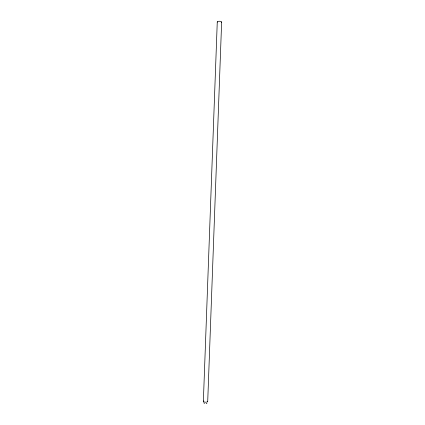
<?xml version="1.0" encoding="UTF-8"?>
<svg xmlns="http://www.w3.org/2000/svg" width="425" height="425" viewBox="0 0 425 425"><rect width="100%" height="100%" fill="white"/><g stroke="black" fill="none" stroke-linecap="round" stroke-linejoin="round"><path stroke-width="0.64" d="M203.363 401.391L217.265 21.877M207.713 401.519L221.637 22.068M206.906 403.235L206.152 403.654M204.542 403.5L203.697 402.693M207.602 401.29A2.178 0.733 2.1 0 1 205.179 402.167A2.178 0.733 2.1 0 1 203.814 400.956M217.393 22.137A2.189 0.717 2.1 0 1 219.752 21.271A2.189 0.717 2.1 0 1 221.244 22.44"/></g></svg>
